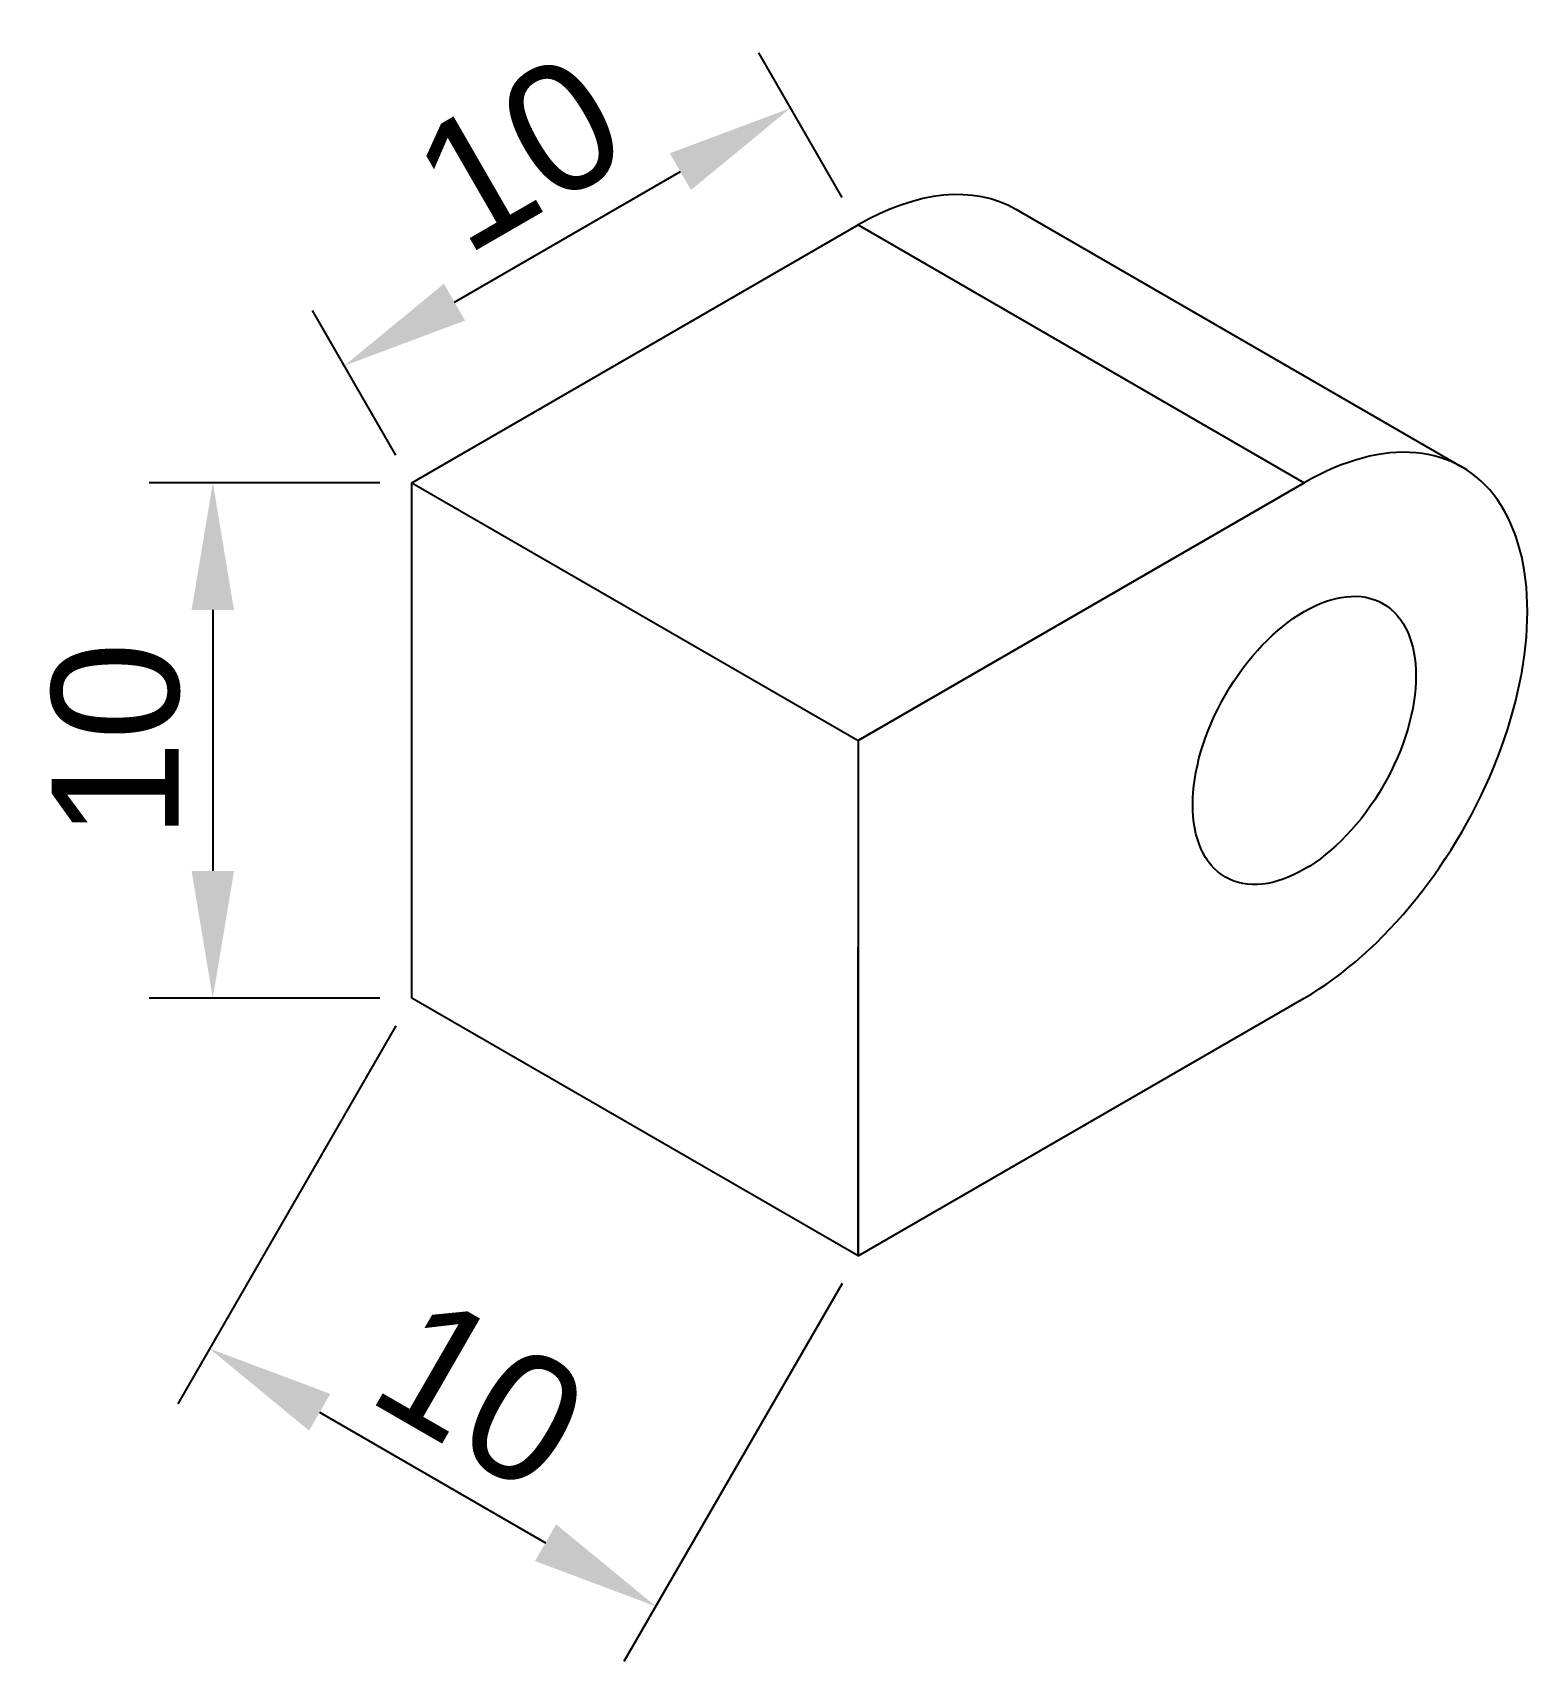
# Model space of a CAD drawing. Header units: millimetres. Extents: x 5030 to 10109, y 1991 to 4016.
# Drawn here: x 5030.37 to 5059.38, y 1991.28 to 2022.88 of the extents above; entities outside this region: 2.
import ezdxf

# ---------------------------------------------------------------- set-up
doc = ezdxf.new("R2010")
doc.units = ezdxf.units.MM
doc.styles.get("Standard").update_dxf_attribs({"font": 'arial.ttf'})
doc.dimstyles.new('ISO-25', dxfattribs={"dimscale": 0.9875, "dimtxt": 2.5, "dimasz": 2.5, "dimexe": 1.25, "dimexo": 0.625, "dimtad": 1, "dimtxsty": 'Standard', "dimcen": 2.5, "dimadec": 0, "dimazin": 0, "dimtfac": 1, "dimtmove": 0, "dimatfit": 3, "dimfxl": 1, "dimarcsym": 0})

# ---------------------------------------------------------------- blocks, each defined once
blk = doc.blocks.new('*D7')
at = {"color": 0, "lineweight": -2, "transparency": 16777216}
for p, q in [((5037.113, 2014.15), (5032.634, 2014.15)), ((5033.869, 2011.682), (5033.869, 2006.619)), ((5037.113, 2004.15), (5032.634, 2004.15))]:
    blk.add_line(p, q, dxfattribs=at)
at = {"color": 0, "transparency": 16777216}
for points in [[(5033.457, 2011.682), (5034.28, 2011.682), (5033.869, 2014.15)], [(5033.457, 2006.619), (5034.28, 2006.619), (5033.869, 2004.15)]]:
    blk.add_solid(points, dxfattribs=at)
at = {"layer": 'Defpoints', "color": 0, "transparency": 16777216}
for p in [(5037.73, 2014.15), (5033.869, 2004.15), (5037.73, 2004.15)]:
    blk.add_point(p, dxfattribs=at)
at = {"color": 0, "transparency": 16777216, "insert": (5031.991, 2009.15), "char_height": 2.4688, "attachment_point": 5, "rotation": 90}
blk.add_mtext('10', dxfattribs=at)
blk = doc.blocks.new('*D8')
at = {"color": 0, "lineweight": -2, "transparency": 16777216}
for p, q in [((5037.422, 2003.616), (5033.187, 1996.282)), ((5046.082, 1998.616), (5041.847, 1991.282)), ((5035.942, 1996.116), (5040.327, 1993.585))]:
    blk.add_line(p, q, dxfattribs=at)
at = {"color": 0, "transparency": 16777216}
for points in [[(5036.148, 1996.473), (5035.737, 1995.76), (5033.804, 1997.351)], [(5040.532, 1993.941), (5040.121, 1993.229), (5042.465, 1992.351)]]:
    blk.add_solid(points, dxfattribs=at)
at = {"layer": 'Defpoints', "color": 0, "transparency": 16777216}
for p in [(5037.73, 2004.15), (5046.39, 1999.15), (5042.465, 1992.351)]:
    blk.add_point(p, dxfattribs=at)
at = {"color": 0, "transparency": 16777216, "insert": (5039.073, 1996.477), "char_height": 2.4688, "attachment_point": 5, "rotation": 330}
blk.add_mtext('10', dxfattribs=at)
blk = doc.blocks.new('*D10')
at = {"color": 0, "lineweight": -2, "transparency": 16777216}
for p, q in [((5046.082, 2019.685), (5044.463, 2022.488)), ((5038.558, 2017.654), (5042.943, 2020.185)), ((5037.422, 2014.685), (5035.803, 2017.488))]:
    blk.add_line(p, q, dxfattribs=at)
at = {"color": 0, "transparency": 16777216}
for points in [[(5042.737, 2020.541), (5043.148, 2019.829), (5045.081, 2021.419)], [(5038.353, 2018.01), (5038.764, 2017.297), (5036.42, 2016.419)]]:
    blk.add_solid(points, dxfattribs=at)
at = {"layer": 'Defpoints', "color": 0, "transparency": 16777216}
for p in [(5045.081, 2021.419), (5046.39, 2019.15), (5037.73, 2014.15)]:
    blk.add_point(p, dxfattribs=at)
at = {"color": 0, "transparency": 16777216, "insert": (5039.812, 2020.545), "char_height": 2.4688, "attachment_point": 5, "rotation": 30}
blk.add_mtext('10', dxfattribs=at)

msp = doc.modelspace()

# ---------------------------------------------------------------- linework, layer by layer
for p, q in [((10109.177, 4016.153), (10109.177, 4006.153)), ((10092.781, 4013.301), (10092.781, 4003.301)), ((5049.452, 2019.454), (5058.113, 2014.454)), ((5037.73, 2014.15), (5046.39, 2019.15)), ((5046.39, 2019.15), (5055.051, 2014.15)), ((5037.73, 2004.15), (5037.73, 2014.15)), ((5037.73, 2014.15), (5046.39, 2009.15)), ((5055.051, 2014.15), (5046.39, 2009.15)), ((5046.39, 2009.15), (5055.051, 2014.15)), ((5046.39, 2009.15), (5046.39, 1999.15)), ((5046.39, 1999.15), (5046.39, 2005.146)), ((5046.39, 1999.15), (5037.73, 2004.15)), ((5046.39, 1999.15), (5055.051, 2004.15))]:
    msp.add_line(p, q)
for centre, start_param, end_param in [((5046.39, 2014.15), 3.141593, 3.926991), ((5055.051, 2009.15), 7.068583, 10.210176)]:
    msp.add_ellipse(centre, major_axis=(-3.062, -5.303), ratio=0.57735, start_param=start_param, end_param=end_param)
msp.add_ellipse((5055.051, 2009.15), major_axis=(-1.531, -2.652), ratio=0.57735)

# ---------------------------------------------------------------- dimensions: what is measured, and where the dimension line sits
for p1, p2, distance, picture, middle in [((5037.73, 2014.15), (5046.39, 2019.15), 2.62, '*D10', (5039.812, 2020.545)), ((5037.73, 2014.15), (5037.73, 2004.15), -3.862, '*D7', (5031.991, 2009.15)), ((5037.73, 2004.15), (5046.39, 1999.15), -7.852, '*D8', (5039.073, 1996.477))]:
    dim = msp.add_aligned_dim(p1=p1, p2=p2, distance=distance, dimstyle='ISO-25')
    dim.commit()
    dim.dimension.update_dxf_attribs({"geometry": picture, "text_midpoint": middle})

doc.saveas('drawing.dxf')
